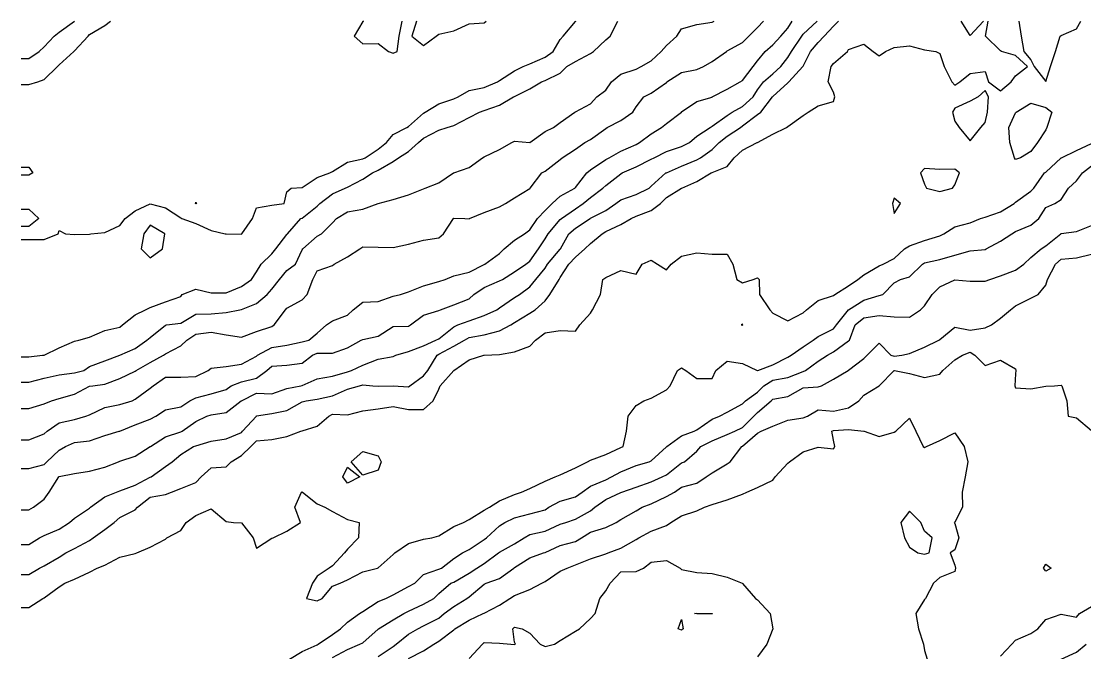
# Model space of a CAD drawing. Header units: metres. Extents: x 2681030 to 2681330, y 1246000 to 1246290.
# Drawn here: x 2681030 to 2681065.03, y 1246030.46 to 1246051.24 of the extents above; entities that cross this region are included whole.
import ezdxf

# ---------------------------------------------------------------- set-up
doc = ezdxf.new("R2010")
doc.units = ezdxf.units.M
doc.layers.add('BASIS_HOEHENLINIEN', color=8, linetype='Continuous')

msp = doc.modelspace()

# ---------------------------------------------------------------- linework, layer by layer
at = {"layer": 'BASIS_HOEHENLINIEN'}
for points in [[(2681030, 1246049.164, 439), (2681030.25, 1246049.164, 439), (2681030.542, 1246049.25, 439), (2681030.75, 1246049.329, 439), (2681031.193, 1246049.75, 439), (2681031.25, 1246049.805, 439), (2681031.729, 1246050.25, 439), (2681031.75, 1246050.268, 439), (2681032.2, 1246050.75, 439), (2681032.25, 1246050.804, 439), (2681032.75, 1246051.107, 439), (2681032.935, 1246051.25, 439)], [(2681030, 1246044.062, 439.5), (2681030.25, 1246044.062, 439.5), (2681030.75, 1246044.06, 439.5), (2681031.214, 1246044.25, 439.5), (2681031.25, 1246044.362, 439.5), (2681031.46, 1246044.25, 439.5), (2681031.75, 1246044.227, 439.5), (2681032.25, 1246044.242, 439.5), (2681032.295, 1246044.25, 439.5), (2681032.75, 1246044.293, 439.5), (2681033.25, 1246044.527, 439.5), (2681033.421, 1246044.75, 439.5), (2681033.75, 1246045.004, 439.5), (2681034.25, 1246045.235, 439.5), (2681034.75, 1246045.107, 439.5), (2681035.25, 1246044.779, 439.5), (2681035.288, 1246044.75, 439.5), (2681035.75, 1246044.584, 439.5), (2681036.25, 1246044.352, 439.5), (2681036.718, 1246044.25, 439.5), (2681036.75, 1246044.244, 439.5), (2681037.25, 1246044.237, 439.5), (2681037.265, 1246044.25, 439.5), (2681037.621, 1246044.75, 439.5), (2681037.75, 1246045.103, 439.5), (2681038.25, 1246045.186, 439.5), (2681038.662, 1246045.25, 439.5), (2681038.75, 1246045.629, 439.5), (2681038.892, 1246045.75, 439.5), (2681039.25, 1246045.768, 439.5), (2681039.75, 1246046.099, 439.5), (2681040.163, 1246046.25, 439.5), (2681040.25, 1246046.295, 439.5), (2681040.75, 1246046.605, 439.5), (2681041.25, 1246046.715, 439.5), (2681041.326, 1246046.75, 439.5), (2681041.75, 1246047.031, 439.5), (2681042.026, 1246047.25, 439.5), (2681042.25, 1246047.514, 439.5), (2681042.695, 1246047.75, 439.5), (2681042.75, 1246047.776, 439.5), (2681043.25, 1246048.219, 439.5), (2681043.301, 1246048.25, 439.5), (2681043.75, 1246048.52, 439.5), (2681044.25, 1246048.688, 439.5), (2681044.385, 1246048.75, 439.5), (2681044.75, 1246048.959, 439.5), (2681045.25, 1246049.067, 439.5), (2681045.689, 1246049.25, 439.5), (2681045.75, 1246049.289, 439.5), (2681046.25, 1246049.611, 439.5), (2681046.527, 1246049.75, 439.5), (2681046.75, 1246049.836, 439.5), (2681047.25, 1246050.057, 439.5), (2681047.514, 1246050.25, 439.5), (2681047.75, 1246050.644, 439.5), (2681047.851, 1246050.75, 439.5), (2681048.25, 1246051.23, 439.5), (2681048.275, 1246051.25, 439.5)], [(2681030, 1246040.201, 440), (2681030.25, 1246040.201, 440), (2681030.701, 1246040.25, 440), (2681030.75, 1246040.26, 440), (2681031.25, 1246040.496, 440), (2681031.75, 1246040.711, 440), (2681031.893, 1246040.75, 440), (2681032.25, 1246040.849, 440), (2681032.75, 1246041.066, 440), (2681033.25, 1246041.18, 440), (2681033.332, 1246041.25, 440), (2681033.75, 1246041.586, 440), (2681034.089, 1246041.75, 440), (2681034.25, 1246041.828, 440), (2681034.75, 1246042.011, 440), (2681035.25, 1246042.181, 440), (2681035.298, 1246042.25, 440), (2681035.75, 1246042.426, 440), (2681036.25, 1246042.303, 440), (2681036.75, 1246042.308, 440), (2681037.25, 1246042.513, 440), (2681037.583, 1246042.75, 440), (2681037.75, 1246043.001, 440), (2681037.897, 1246043.25, 440), (2681038.25, 1246043.586, 440), (2681038.381, 1246043.75, 440), (2681038.75, 1246044.223, 440), (2681038.771, 1246044.25, 440), (2681039.21, 1246044.75, 440), (2681039.25, 1246044.763, 440), (2681039.75, 1246045.162, 440), (2681039.837, 1246045.25, 440), (2681040.25, 1246045.568, 440), (2681040.664, 1246045.75, 440), (2681040.75, 1246045.788, 440), (2681041.25, 1246046.051, 440), (2681041.571, 1246046.25, 440), (2681041.75, 1246046.339, 440), (2681042.25, 1246046.629, 440), (2681042.423, 1246046.75, 440), (2681042.75, 1246046.957, 440), (2681043.085, 1246047.25, 440), (2681043.25, 1246047.391, 440), (2681043.75, 1246047.661, 440), (2681044.031, 1246047.75, 440), (2681044.25, 1246047.809, 440), (2681044.75, 1246048.07, 440), (2681045.096, 1246048.25, 440), (2681045.25, 1246048.304, 440), (2681045.75, 1246048.483, 440), (2681046.216, 1246048.75, 440), (2681046.25, 1246048.765, 440), (2681046.75, 1246049.017, 440), (2681047.131, 1246049.25, 440), (2681047.25, 1246049.298, 440), (2681047.75, 1246049.534, 440), (2681047.967, 1246049.75, 440), (2681048.25, 1246049.922, 440), (2681048.75, 1246050.179, 440), (2681048.848, 1246050.25, 440), (2681049.25, 1246050.634, 440), (2681049.391, 1246050.75, 440), (2681049.648, 1246051.25, 440)], [(2681030, 1246039.368, 440.5), (2681030.25, 1246039.368, 440.5), (2681030.75, 1246039.497, 440.5), (2681031.25, 1246039.612, 440.5), (2681031.75, 1246039.673, 440.5), (2681032.062, 1246039.75, 440.5), (2681032.25, 1246039.88, 440.5), (2681032.75, 1246040.074, 440.5), (2681033.242, 1246040.25, 440.5), (2681033.25, 1246040.253, 440.5), (2681033.75, 1246040.48, 440.5), (2681034.137, 1246040.75, 440.5), (2681034.25, 1246040.835, 440.5), (2681034.75, 1246041.243, 440.5), (2681034.783, 1246041.25, 440.5), (2681035.25, 1246041.307, 440.5), (2681035.75, 1246041.601, 440.5), (2681036.25, 1246041.61, 440.5), (2681036.75, 1246041.659, 440.5), (2681037.198, 1246041.75, 440.5), (2681037.25, 1246041.76, 440.5), (2681037.75, 1246041.959, 440.5), (2681038.096, 1246042.25, 440.5), (2681038.25, 1246042.43, 440.5), (2681038.504, 1246042.75, 440.5), (2681038.75, 1246043.036, 440.5), (2681039.034, 1246043.25, 440.5), (2681039.25, 1246043.717, 440.5), (2681039.268, 1246043.75, 440.5), (2681039.75, 1246044.167, 440.5), (2681039.884, 1246044.25, 440.5), (2681040.25, 1246044.605, 440.5), (2681040.385, 1246044.75, 440.5), (2681040.75, 1246044.971, 440.5), (2681041.25, 1246045.055, 440.5), (2681041.75, 1246045.249, 440.5), (2681041.753, 1246045.25, 440.5), (2681042.25, 1246045.376, 440.5), (2681042.75, 1246045.528, 440.5), (2681043.25, 1246045.728, 440.5), (2681043.299, 1246045.75, 440.5), (2681043.75, 1246045.931, 440.5), (2681044.24, 1246046.25, 440.5), (2681044.25, 1246046.257, 440.5), (2681044.75, 1246046.425, 440.5), (2681045.193, 1246046.75, 440.5), (2681045.25, 1246046.783, 440.5), (2681045.75, 1246047.017, 440.5), (2681046.158, 1246047.25, 440.5), (2681046.25, 1246047.302, 440.5), (2681046.75, 1246047.255, 440.5), (2681047.25, 1246047.614, 440.5), (2681047.533, 1246047.75, 440.5), (2681047.75, 1246047.914, 440.5), (2681048.229, 1246048.25, 440.5), (2681048.25, 1246048.264, 440.5), (2681048.75, 1246048.526, 440.5), (2681048.96, 1246048.75, 440.5), (2681049.25, 1246048.977, 440.5), (2681049.445, 1246049.25, 440.5), (2681049.75, 1246049.497, 440.5), (2681050.25, 1246049.668, 440.5), (2681050.416, 1246049.75, 440.5), (2681050.75, 1246049.938, 440.5), (2681051.08, 1246050.25, 440.5), (2681051.25, 1246050.445, 440.5), (2681051.591, 1246050.75, 440.5), (2681051.75, 1246050.992, 440.5), (2681052.25, 1246051.138, 440.5), (2681052.75, 1246051.215, 440.5), (2681052.82, 1246051.25, 440.5)], [(2681030, 1246038.498, 441), (2681030.25, 1246038.498, 441), (2681030.75, 1246038.65, 441), (2681031, 1246038.75, 441), (2681031.25, 1246038.833, 441), (2681031.75, 1246038.97, 441), (2681032.25, 1246039.233, 441), (2681032.353, 1246039.25, 441), (2681032.75, 1246039.304, 441), (2681033.25, 1246039.483, 441), (2681033.75, 1246039.731, 441), (2681033.787, 1246039.75, 441), (2681034.25, 1246040.01, 441), (2681034.683, 1246040.25, 441), (2681034.75, 1246040.298, 441), (2681035.25, 1246040.558, 441), (2681035.451, 1246040.75, 441), (2681035.75, 1246040.949, 441), (2681036.25, 1246041.008, 441), (2681036.75, 1246040.929, 441), (2681037.25, 1246040.846, 441), (2681037.75, 1246041.031, 441), (2681038.25, 1246041.203, 441), (2681038.326, 1246041.25, 441), (2681038.705, 1246041.75, 441), (2681038.75, 1246041.797, 441), (2681039.25, 1246042.08, 441), (2681039.412, 1246042.25, 441), (2681039.608, 1246042.75, 441), (2681039.75, 1246043.033, 441), (2681040.25, 1246043.21, 441), (2681040.302, 1246043.25, 441), (2681040.75, 1246043.489, 441), (2681041.148, 1246043.75, 441), (2681041.25, 1246043.815, 441), (2681041.75, 1246043.81, 441), (2681042.25, 1246043.798, 441), (2681042.75, 1246043.909, 441), (2681043.25, 1246044.043, 441), (2681043.75, 1246044.121, 441), (2681043.906, 1246044.25, 441), (2681044.236, 1246044.75, 441), (2681044.25, 1246044.761, 441), (2681044.611, 1246044.75, 441), (2681044.75, 1246044.744, 441), (2681044.767, 1246044.75, 441), (2681045.25, 1246044.95, 441), (2681045.75, 1246045.137, 441), (2681045.952, 1246045.25, 441), (2681046.25, 1246045.433, 441), (2681046.75, 1246045.741, 441), (2681046.757, 1246045.75, 441), (2681047.15, 1246046.25, 441), (2681047.25, 1246046.306, 441), (2681047.75, 1246046.694, 441), (2681047.814, 1246046.75, 441), (2681048.25, 1246047.03, 441), (2681048.566, 1246047.25, 441), (2681048.75, 1246047.353, 441), (2681049.25, 1246047.716, 441), (2681049.296, 1246047.75, 441), (2681049.75, 1246047.976, 441), (2681050.137, 1246048.25, 441), (2681050.25, 1246048.429, 441), (2681050.508, 1246048.75, 441), (2681050.75, 1246048.874, 441), (2681051.25, 1246049.228, 441), (2681051.267, 1246049.25, 441), (2681051.75, 1246049.552, 441), (2681052.25, 1246049.655, 441), (2681052.472, 1246049.75, 441), (2681052.75, 1246049.915, 441), (2681053.231, 1246050.25, 441), (2681053.25, 1246050.265, 441), (2681053.75, 1246050.547, 441), (2681053.965, 1246050.75, 441), (2681054.25, 1246051.04, 441), (2681054.449, 1246051.25, 441)], [(2681030, 1246037.474, 441.5), (2681030.25, 1246037.474, 441.5), (2681030.75, 1246037.672, 441.5), (2681030.849, 1246037.75, 441.5), (2681031.25, 1246038.029, 441.5), (2681031.75, 1246038.141, 441.5), (2681032.128, 1246038.25, 441.5), (2681032.25, 1246038.292, 441.5), (2681032.75, 1246038.532, 441.5), (2681033.25, 1246038.635, 441.5), (2681033.653, 1246038.75, 441.5), (2681033.75, 1246038.811, 441.5), (2681034.25, 1246039.166, 441.5), (2681034.346, 1246039.25, 441.5), (2681034.75, 1246039.531, 441.5), (2681035.25, 1246039.527, 441.5), (2681035.75, 1246039.552, 441.5), (2681036.156, 1246039.75, 441.5), (2681036.25, 1246039.827, 441.5), (2681036.75, 1246039.881, 441.5), (2681037.25, 1246039.961, 441.5), (2681037.75, 1246040.223, 441.5), (2681037.78, 1246040.25, 441.5), (2681038.25, 1246040.511, 441.5), (2681038.75, 1246040.588, 441.5), (2681039.25, 1246040.691, 441.5), (2681039.471, 1246040.75, 441.5), (2681039.75, 1246040.975, 441.5), (2681040.058, 1246041.25, 441.5), (2681040.25, 1246041.38, 441.5), (2681040.75, 1246041.574, 441.5), (2681040.934, 1246041.75, 441.5), (2681041.25, 1246042.004, 441.5), (2681041.75, 1246042.023, 441.5), (2681042.25, 1246042.201, 441.5), (2681042.485, 1246042.25, 441.5), (2681042.75, 1246042.341, 441.5), (2681043.25, 1246042.541, 441.5), (2681043.75, 1246042.677, 441.5), (2681043.963, 1246042.75, 441.5), (2681044.25, 1246042.868, 441.5), (2681044.75, 1246042.982, 441.5), (2681045.25, 1246043.244, 441.5), (2681045.263, 1246043.25, 441.5), (2681045.75, 1246043.601, 441.5), (2681045.908, 1246043.75, 441.5), (2681046.25, 1246044.041, 441.5), (2681046.574, 1246044.25, 441.5), (2681046.75, 1246044.383, 441.5), (2681047.004, 1246044.75, 441.5), (2681047.25, 1246045.012, 441.5), (2681047.483, 1246045.25, 441.5), (2681047.75, 1246045.484, 441.5), (2681048.228, 1246045.75, 441.5), (2681048.25, 1246045.775, 441.5), (2681048.623, 1246046.25, 441.5), (2681048.75, 1246046.351, 441.5), (2681049.25, 1246046.691, 441.5), (2681049.359, 1246046.75, 441.5), (2681049.75, 1246046.971, 441.5), (2681050.25, 1246047.19, 441.5), (2681050.361, 1246047.25, 441.5), (2681050.75, 1246047.536, 441.5), (2681051.083, 1246047.75, 441.5), (2681051.25, 1246047.873, 441.5), (2681051.74, 1246048.25, 441.5), (2681051.75, 1246048.258, 441.5), (2681052.25, 1246048.607, 441.5), (2681052.75, 1246048.747, 441.5), (2681052.757, 1246048.75, 441.5), (2681053.25, 1246049.011, 441.5), (2681053.682, 1246049.25, 441.5), (2681053.75, 1246049.298, 441.5), (2681054.109, 1246049.75, 441.5), (2681054.25, 1246049.942, 441.5), (2681054.497, 1246050.25, 441.5), (2681054.75, 1246050.469, 441.5), (2681055.02, 1246050.75, 441.5), (2681055.25, 1246051.018, 441.5), (2681055.385, 1246051.25, 441.5)], [(2681030, 1246036.524, 442), (2681030.25, 1246036.524, 442), (2681030.75, 1246036.659, 442), (2681030.837, 1246036.75, 442), (2681031.25, 1246037.125, 442), (2681031.462, 1246037.25, 442), (2681031.75, 1246037.378, 442), (2681032.25, 1246037.442, 442), (2681032.75, 1246037.615, 442), (2681033.229, 1246037.75, 442), (2681033.25, 1246037.755, 442), (2681033.75, 1246037.968, 442), (2681034.25, 1246038.147, 442), (2681034.435, 1246038.25, 442), (2681034.75, 1246038.457, 442), (2681035.25, 1246038.552, 442), (2681035.554, 1246038.75, 442), (2681035.75, 1246038.854, 442), (2681036.25, 1246038.988, 442), (2681036.75, 1246039.125, 442), (2681036.917, 1246039.25, 442), (2681037.25, 1246039.382, 442), (2681037.75, 1246039.497, 442), (2681038.083, 1246039.75, 442), (2681038.25, 1246039.898, 442), (2681038.75, 1246039.923, 442), (2681039.25, 1246039.996, 442), (2681039.594, 1246040.25, 442), (2681039.75, 1246040.322, 442), (2681040.25, 1246040.316, 442), (2681040.75, 1246040.496, 442), (2681041.197, 1246040.75, 442), (2681041.25, 1246040.768, 442), (2681041.75, 1246040.883, 442), (2681042.25, 1246041.196, 442), (2681042.75, 1246041.206, 442), (2681042.818, 1246041.25, 442), (2681043.25, 1246041.572, 442), (2681043.75, 1246041.726, 442), (2681043.808, 1246041.75, 442), (2681044.25, 1246041.916, 442), (2681044.75, 1246042.11, 442), (2681044.909, 1246042.25, 442), (2681045.25, 1246042.485, 442), (2681045.75, 1246042.696, 442), (2681045.849, 1246042.75, 442), (2681046.25, 1246043.002, 442), (2681046.616, 1246043.25, 442), (2681046.75, 1246043.349, 442), (2681047.039, 1246043.75, 442), (2681047.25, 1246044.086, 442), (2681047.354, 1246044.25, 442), (2681047.75, 1246044.716, 442), (2681047.79, 1246044.75, 442), (2681048.25, 1246045.075, 442), (2681048.504, 1246045.25, 442), (2681048.75, 1246045.445, 442), (2681049.149, 1246045.75, 442), (2681049.25, 1246045.838, 442), (2681049.75, 1246046.221, 442), (2681049.787, 1246046.25, 442), (2681050.25, 1246046.451, 442), (2681050.75, 1246046.702, 442), (2681050.845, 1246046.75, 442), (2681051.25, 1246046.96, 442), (2681051.75, 1246047.117, 442), (2681052.008, 1246047.25, 442), (2681052.25, 1246047.463, 442), (2681052.688, 1246047.75, 442), (2681052.75, 1246047.787, 442), (2681053.25, 1246048.14, 442), (2681053.412, 1246048.25, 442), (2681053.75, 1246048.441, 442), (2681054.11, 1246048.75, 442), (2681054.25, 1246048.982, 442), (2681054.442, 1246049.25, 442), (2681054.75, 1246049.509, 442), (2681055.016, 1246049.75, 442), (2681055.25, 1246050.045, 442), (2681055.363, 1246050.25, 442), (2681055.708, 1246050.75, 442), (2681055.75, 1246050.817, 442), (2681056.208, 1246051.25, 442)], [(2681030, 1246035.167, 442.5), (2681030.25, 1246035.167, 442.5), (2681030.401, 1246035.25, 442.5), (2681030.75, 1246035.52, 442.5), (2681030.922, 1246035.75, 442.5), (2681031.234, 1246036.25, 442.5), (2681031.25, 1246036.267, 442.5), (2681031.75, 1246036.361, 442.5), (2681032.25, 1246036.439, 442.5), (2681032.75, 1246036.575, 442.5), (2681033.197, 1246036.75, 442.5), (2681033.25, 1246036.771, 442.5), (2681033.75, 1246036.934, 442.5), (2681034.25, 1246037.246, 442.5), (2681034.257, 1246037.25, 442.5), (2681034.75, 1246037.564, 442.5), (2681035.25, 1246037.728, 442.5), (2681035.302, 1246037.75, 442.5), (2681035.75, 1246038.073, 442.5), (2681036.117, 1246038.25, 442.5), (2681036.25, 1246038.294, 442.5), (2681036.75, 1246038.367, 442.5), (2681037.245, 1246038.75, 442.5), (2681037.25, 1246038.754, 442.5), (2681037.75, 1246039, 442.5), (2681038.25, 1246038.981, 442.5), (2681038.75, 1246039.163, 442.5), (2681039.211, 1246039.25, 442.5), (2681039.25, 1246039.256, 442.5), (2681039.75, 1246039.481, 442.5), (2681040.25, 1246039.567, 442.5), (2681040.75, 1246039.712, 442.5), (2681040.875, 1246039.75, 442.5), (2681041.25, 1246039.925, 442.5), (2681041.75, 1246040.123, 442.5), (2681042.25, 1246040.215, 442.5), (2681042.338, 1246040.25, 442.5), (2681042.75, 1246040.373, 442.5), (2681043.25, 1246040.565, 442.5), (2681043.657, 1246040.75, 442.5), (2681043.75, 1246040.79, 442.5), (2681044.25, 1246041.189, 442.5), (2681044.376, 1246041.25, 442.5), (2681044.75, 1246041.39, 442.5), (2681045.25, 1246041.565, 442.5), (2681045.667, 1246041.75, 442.5), (2681045.75, 1246041.809, 442.5), (2681046.25, 1246042.154, 442.5), (2681046.408, 1246042.25, 442.5), (2681046.75, 1246042.499, 442.5), (2681046.952, 1246042.75, 442.5), (2681047.25, 1246043.115, 442.5), (2681047.331, 1246043.25, 442.5), (2681047.75, 1246043.742, 442.5), (2681047.757, 1246043.75, 442.5), (2681048.038, 1246044.25, 442.5), (2681048.25, 1246044.438, 442.5), (2681048.733, 1246044.75, 442.5), (2681048.75, 1246044.761, 442.5), (2681049.25, 1246045.02, 442.5), (2681049.58, 1246045.25, 442.5), (2681049.75, 1246045.361, 442.5), (2681050.25, 1246045.545, 442.5), (2681050.675, 1246045.75, 442.5), (2681050.75, 1246045.818, 442.5), (2681051.229, 1246046.25, 442.5), (2681051.25, 1246046.26, 442.5), (2681051.75, 1246046.479, 442.5), (2681052.25, 1246046.678, 442.5), (2681052.371, 1246046.75, 442.5), (2681052.75, 1246047.026, 442.5), (2681052.986, 1246047.25, 442.5), (2681053.25, 1246047.464, 442.5), (2681053.686, 1246047.75, 442.5), (2681053.75, 1246047.797, 442.5), (2681054.25, 1246048.17, 442.5), (2681054.358, 1246048.25, 442.5), (2681054.741, 1246048.75, 442.5), (2681054.75, 1246048.761, 442.5), (2681055.25, 1246049.216, 442.5), (2681055.279, 1246049.25, 442.5), (2681055.746, 1246049.75, 442.5), (2681055.75, 1246049.759, 442.5), (2681055.994, 1246050.25, 442.5), (2681056.25, 1246050.541, 442.5), (2681056.443, 1246050.75, 442.5), (2681056.75, 1246051.085, 442.5), (2681056.918, 1246051.25, 442.5)], [(2681030, 1246034.021, 443), (2681030.25, 1246034.021, 443), (2681030.605, 1246034.25, 443), (2681030.75, 1246034.326, 443), (2681031.25, 1246034.53, 443), (2681031.588, 1246034.75, 443), (2681031.75, 1246034.89, 443), (2681032.25, 1246035.221, 443), (2681032.283, 1246035.25, 443), (2681032.75, 1246035.595, 443), (2681033.137, 1246035.75, 443), (2681033.25, 1246035.787, 443), (2681033.75, 1246035.973, 443), (2681034.25, 1246036.239, 443), (2681034.279, 1246036.25, 443), (2681034.75, 1246036.591, 443), (2681034.97, 1246036.75, 443), (2681035.25, 1246036.991, 443), (2681035.673, 1246037.25, 443), (2681035.75, 1246037.275, 443), (2681036.25, 1246037.427, 443), (2681036.75, 1246037.504, 443), (2681037.25, 1246037.712, 443), (2681037.29, 1246037.75, 443), (2681037.745, 1246038.25, 443), (2681037.75, 1246038.256, 443), (2681038.25, 1246038.335, 443), (2681038.75, 1246038.432, 443), (2681039.25, 1246038.724, 443), (2681039.381, 1246038.75, 443), (2681039.75, 1246038.809, 443), (2681040.25, 1246038.914, 443), (2681040.75, 1246039.14, 443), (2681041.136, 1246039.25, 443), (2681041.25, 1246039.279, 443), (2681041.574, 1246039.25, 443), (2681041.75, 1246039.234, 443), (2681042.25, 1246039.244, 443), (2681042.75, 1246039.215, 443), (2681042.8, 1246039.25, 443), (2681043.25, 1246039.577, 443), (2681043.395, 1246039.75, 443), (2681043.695, 1246040.25, 443), (2681043.75, 1246040.289, 443), (2681044.25, 1246040.546, 443), (2681044.601, 1246040.75, 443), (2681044.75, 1246040.84, 443), (2681045.25, 1246040.919, 443), (2681045.75, 1246041.06, 443), (2681046.119, 1246041.25, 443), (2681046.25, 1246041.328, 443), (2681046.75, 1246041.633, 443), (2681046.925, 1246041.75, 443), (2681047.25, 1246042.044, 443), (2681047.406, 1246042.25, 443), (2681047.719, 1246042.75, 443), (2681047.75, 1246042.806, 443), (2681048.037, 1246043.25, 443), (2681048.25, 1246043.481, 443), (2681048.559, 1246043.75, 443), (2681048.75, 1246043.926, 443), (2681049.137, 1246044.25, 443), (2681049.25, 1246044.319, 443), (2681049.75, 1246044.55, 443), (2681050.091, 1246044.75, 443), (2681050.25, 1246044.826, 443), (2681050.75, 1246045.017, 443), (2681051.056, 1246045.25, 443), (2681051.25, 1246045.444, 443), (2681051.75, 1246045.747, 443), (2681051.758, 1246045.75, 443), (2681052.25, 1246045.975, 443), (2681052.72, 1246046.25, 443), (2681052.75, 1246046.263, 443), (2681053.25, 1246046.461, 443), (2681053.475, 1246046.75, 443), (2681053.75, 1246046.998, 443), (2681054.241, 1246047.25, 443), (2681054.25, 1246047.255, 443), (2681054.75, 1246047.522, 443), (2681055.205, 1246047.75, 443), (2681055.25, 1246047.779, 443), (2681055.75, 1246048.136, 443), (2681055.915, 1246048.25, 443), (2681056.25, 1246048.459, 443), (2681056.75, 1246048.606, 443), (2681056.794, 1246048.75, 443), (2681056.75, 1246048.908, 443), (2681056.579, 1246049.25, 443), (2681056.678, 1246049.75, 443), (2681056.75, 1246049.851, 443), (2681057.212, 1246050.25, 443), (2681057.25, 1246050.311, 443), (2681057.75, 1246050.484, 443), (2681058.058, 1246050.25, 443), (2681058.25, 1246050.105, 443), (2681058.46, 1246050.25, 443), (2681058.75, 1246050.377, 443), (2681059.25, 1246050.437, 443), (2681059.75, 1246050.303, 443), (2681060.122, 1246050.25, 443), (2681060.25, 1246050.176, 443), (2681060.391, 1246049.75, 443), (2681060.649, 1246049.25, 443), (2681060.75, 1246049.144, 443), (2681060.91, 1246049.25, 443), (2681061.25, 1246049.518, 443), (2681061.75, 1246049.593, 443), (2681061.854, 1246049.25, 443), (2681062.25, 1246048.955, 443), (2681062.599, 1246049.25, 443), (2681062.75, 1246049.443, 443), (2681063.146, 1246049.75, 443), (2681062.75, 1246050.115, 443), (2681062.283, 1246050.25, 443), (2681062.25, 1246050.268, 443), (2681061.759, 1246050.75, 443), (2681061.843, 1246051.25, 443)], [(2681030, 1246050.015, 438.5), (2681030.25, 1246050.015, 438.5), (2681030.585, 1246050.25, 438.5), (2681030.75, 1246050.402, 438.5), (2681031.084, 1246050.75, 438.5), (2681031.25, 1246050.883, 438.5), (2681031.75, 1246051.249, 438.5)], [(2681041.272, 1246051.25, 439), (2681041.25, 1246051.231, 439), (2681040.965, 1246050.75, 439), (2681041.25, 1246050.497, 439), (2681041.75, 1246050.515, 439), (2681042.096, 1246050.25, 439), (2681042.25, 1246050.189, 439), (2681042.378, 1246050.25, 439), (2681042.451, 1246050.75, 439), (2681042.549, 1246051.25, 439)], [(2681043.02, 1246051.25, 439), (2681042.868, 1246050.75, 439), (2681043.25, 1246050.444, 439), (2681043.662, 1246050.75, 439), (2681043.75, 1246050.815, 439), (2681044.25, 1246050.928, 439), (2681044.75, 1246051.156, 439), (2681045.25, 1246051.19, 439), (2681045.308, 1246051.25, 439)], [(2681061.69, 1246051.25, 443), (2681061.25, 1246050.769, 443), (2681060.952, 1246051.25, 443)], [(2681062.859, 1246051.25, 443), (2681062.933, 1246050.75, 443), (2681063.019, 1246050.25, 443), (2681063.25, 1246049.977, 443), (2681063.355, 1246049.75, 443), (2681063.75, 1246049.256, 443), (2681063.901, 1246049.75, 443), (2681064.063, 1246050.25, 443), (2681064.221, 1246050.75, 443), (2681064.25, 1246050.768, 443), (2681064.75, 1246050.995, 443), (2681064.902, 1246051.25, 443)], [(2681061.25, 1246047.305, 443), (2681061.609, 1246047.75, 443), (2681061.75, 1246047.91, 443), (2681061.827, 1246048.25, 443), (2681061.861, 1246048.75, 443), (2681061.75, 1246048.965, 443), (2681061.518, 1246048.75, 443), (2681061.25, 1246048.608, 443), (2681060.75, 1246048.38, 443), (2681060.67, 1246048.25, 443), (2681060.75, 1246047.959, 443), (2681060.887, 1246047.75, 443), (2681061.25, 1246047.305, 443)], [(2681062.909, 1246046.75, 443.5), (2681062.75, 1246046.689, 443.5), (2681062.709, 1246046.75, 443.5), (2681062.563, 1246047.25, 443.5), (2681062.529, 1246047.75, 443.5), (2681062.75, 1246048.232, 443.5), (2681062.766, 1246048.25, 443.5), (2681063.25, 1246048.552, 443.5), (2681063.75, 1246048.406, 443.5), (2681063.938, 1246048.25, 443.5), (2681063.776, 1246047.75, 443.5), (2681063.75, 1246047.671, 443.5), (2681063.471, 1246047.25, 443.5), (2681063.25, 1246046.959, 443.5), (2681062.909, 1246046.75, 443.5)], [(2681030, 1246033.039, 443.5), (2681030.25, 1246033.039, 443.5), (2681030.605, 1246033.25, 443.5), (2681030.75, 1246033.328, 443.5), (2681031.25, 1246033.614, 443.5), (2681031.471, 1246033.75, 443.5), (2681031.75, 1246033.896, 443.5), (2681032.25, 1246034.154, 443.5), (2681032.369, 1246034.25, 443.5), (2681032.75, 1246034.514, 443.5), (2681033.063, 1246034.75, 443.5), (2681033.25, 1246034.912, 443.5), (2681033.75, 1246035.161, 443.5), (2681033.825, 1246035.25, 443.5), (2681034.25, 1246035.579, 443.5), (2681034.75, 1246035.67, 443.5), (2681034.952, 1246035.75, 443.5), (2681035.25, 1246035.867, 443.5), (2681035.75, 1246036.068, 443.5), (2681035.929, 1246036.25, 443.5), (2681036.25, 1246036.55, 443.5), (2681036.75, 1246036.586, 443.5), (2681036.914, 1246036.75, 443.5), (2681037.25, 1246036.951, 443.5), (2681037.557, 1246037.25, 443.5), (2681037.75, 1246037.432, 443.5), (2681038.25, 1246037.481, 443.5), (2681038.75, 1246037.576, 443.5), (2681039.209, 1246037.75, 443.5), (2681039.25, 1246037.769, 443.5), (2681039.75, 1246037.914, 443.5), (2681040.132, 1246038.25, 443.5), (2681040.25, 1246038.313, 443.5), (2681040.75, 1246038.293, 443.5), (2681041.25, 1246038.423, 443.5), (2681041.75, 1246038.49, 443.5), (2681042.25, 1246038.562, 443.5), (2681042.75, 1246038.463, 443.5), (2681043.25, 1246038.471, 443.5), (2681043.563, 1246038.75, 443.5), (2681043.75, 1246039.14, 443.5), (2681043.8, 1246039.25, 443.5), (2681044.25, 1246039.748, 443.5), (2681044.252, 1246039.75, 443.5), (2681044.75, 1246040.106, 443.5), (2681045.236, 1246040.25, 443.5), (2681045.25, 1246040.253, 443.5), (2681045.75, 1246040.282, 443.5), (2681046.25, 1246040.36, 443.5), (2681046.75, 1246040.555, 443.5), (2681046.937, 1246040.75, 443.5), (2681047.25, 1246040.986, 443.5), (2681047.75, 1246041.062, 443.5), (2681048.25, 1246041.05, 443.5), (2681048.392, 1246041.25, 443.5), (2681048.75, 1246041.639, 443.5), (2681048.813, 1246041.75, 443.5), (2681049.08, 1246042.25, 443.5), (2681049.158, 1246042.75, 443.5), (2681049.25, 1246042.815, 443.5), (2681049.75, 1246043.04, 443.5), (2681050.25, 1246042.921, 443.5), (2681050.45, 1246043.25, 443.5), (2681050.75, 1246043.382, 443.5), (2681050.96, 1246043.25, 443.5), (2681051.25, 1246043.061, 443.5), (2681051.4, 1246043.25, 443.5), (2681051.75, 1246043.515, 443.5), (2681052.25, 1246043.617, 443.5), (2681052.75, 1246043.575, 443.5), (2681053.25, 1246043.575, 443.5), (2681053.432, 1246043.25, 443.5), (2681053.565, 1246042.75, 443.5), (2681053.75, 1246042.639, 443.5), (2681054.105, 1246042.75, 443.5), (2681054.25, 1246042.796, 443.5), (2681054.301, 1246042.75, 443.5), (2681054.318, 1246042.25, 443.5), (2681054.652, 1246041.75, 443.5), (2681054.75, 1246041.634, 443.5), (2681055.25, 1246041.389, 443.5), (2681055.75, 1246041.645, 443.5), (2681055.863, 1246041.75, 443.5), (2681056.25, 1246042.059, 443.5), (2681056.75, 1246042.224, 443.5), (2681056.797, 1246042.25, 443.5), (2681057.25, 1246042.534, 443.5), (2681057.55, 1246042.75, 443.5), (2681057.75, 1246042.902, 443.5), (2681058.25, 1246043.193, 443.5), (2681058.392, 1246043.25, 443.5), (2681058.75, 1246043.44, 443.5), (2681059.089, 1246043.75, 443.5), (2681059.25, 1246043.849, 443.5), (2681059.75, 1246044.033, 443.5), (2681060.25, 1246044.181, 443.5), (2681060.381, 1246044.25, 443.5), (2681060.75, 1246044.482, 443.5), (2681061.25, 1246044.612, 443.5), (2681061.595, 1246044.75, 443.5), (2681061.75, 1246044.794, 443.5), (2681062.25, 1246044.968, 443.5), (2681062.705, 1246045.25, 443.5), (2681062.75, 1246045.294, 443.5), (2681063.25, 1246045.654, 443.5), (2681063.346, 1246045.75, 443.5), (2681063.702, 1246046.25, 443.5), (2681063.75, 1246046.276, 443.5), (2681064.25, 1246046.746, 443.5), (2681064.256, 1246046.75, 443.5), (2681064.75, 1246046.991, 443.5), (2681065.25, 1246047.219, 443.5)], [(2681030, 1246031.953, 444), (2681030.25, 1246031.953, 444), (2681030.713, 1246032.25, 444), (2681030.75, 1246032.276, 444), (2681031.25, 1246032.637, 444), (2681031.438, 1246032.75, 444), (2681031.75, 1246032.889, 444), (2681032.25, 1246033.119, 444), (2681032.503, 1246033.25, 444), (2681032.75, 1246033.342, 444), (2681033.25, 1246033.606, 444), (2681033.75, 1246033.725, 444), (2681033.807, 1246033.75, 444), (2681034.25, 1246033.936, 444), (2681034.75, 1246034.201, 444), (2681034.798, 1246034.25, 444), (2681035.25, 1246034.482, 444), (2681035.434, 1246034.75, 444), (2681035.75, 1246034.977, 444), (2681036.25, 1246035.202, 444), (2681036.75, 1246034.777, 444), (2681036.995, 1246034.75, 444), (2681037.25, 1246034.741, 444), (2681037.639, 1246034.25, 444), (2681037.75, 1246033.909, 444), (2681038.25, 1246034.234, 444), (2681038.296, 1246034.25, 444), (2681038.75, 1246034.466, 444), (2681039.2, 1246034.75, 444), (2681039.01, 1246035.25, 444), (2681039.234, 1246035.75, 444), (2681039.25, 1246035.76, 444), (2681039.262, 1246035.75, 444), (2681039.75, 1246035.365, 444), (2681040.002, 1246035.25, 444), (2681040.25, 1246035.113, 444), (2681040.75, 1246034.844, 444), (2681041.126, 1246034.75, 444), (2681041.109, 1246034.25, 444), (2681040.75, 1246033.875, 444), (2681040.643, 1246033.75, 444), (2681040.25, 1246033.32, 444), (2681040.142, 1246033.25, 444), (2681039.75, 1246032.979, 444), (2681039.587, 1246032.75, 444), (2681039.39, 1246032.25, 444), (2681039.75, 1246032.168, 444), (2681039.908, 1246032.25, 444), (2681040.25, 1246032.657, 444), (2681040.499, 1246032.75, 444), (2681040.75, 1246032.863, 444), (2681041.25, 1246033.124, 444), (2681041.737, 1246033.25, 444), (2681041.75, 1246033.256, 444), (2681042.25, 1246033.696, 444), (2681042.303, 1246033.75, 444), (2681042.75, 1246034.056, 444), (2681043.25, 1246034.197, 444), (2681043.526, 1246034.25, 444), (2681043.75, 1246034.309, 444), (2681044.25, 1246034.613, 444), (2681044.562, 1246034.75, 444), (2681044.75, 1246034.845, 444), (2681045.25, 1246035.15, 444), (2681045.418, 1246035.25, 444), (2681045.75, 1246035.458, 444), (2681046.25, 1246035.672, 444), (2681046.473, 1246035.75, 444), (2681046.75, 1246035.873, 444), (2681047.25, 1246036.106, 444), (2681047.588, 1246036.25, 444), (2681047.75, 1246036.323, 444), (2681048.25, 1246036.545, 444), (2681048.645, 1246036.75, 444), (2681048.75, 1246036.801, 444), (2681049.25, 1246036.987, 444), (2681049.75, 1246037.222, 444), (2681049.819, 1246037.25, 444), (2681049.937, 1246037.75, 444), (2681049.989, 1246038.25, 444), (2681050.25, 1246038.598, 444), (2681050.509, 1246038.75, 444), (2681050.75, 1246038.838, 444), (2681051.25, 1246039.114, 444), (2681051.376, 1246039.25, 444), (2681051.613, 1246039.75, 444), (2681051.75, 1246039.843, 444), (2681051.891, 1246039.75, 444), (2681052.25, 1246039.49, 444), (2681052.75, 1246039.493, 444), (2681052.875, 1246039.75, 444), (2681053.25, 1246040.059, 444), (2681053.75, 1246039.977, 444), (2681054.233, 1246039.75, 444), (2681054.25, 1246039.744, 444), (2681054.264, 1246039.75, 444), (2681054.75, 1246039.938, 444), (2681055.25, 1246040.188, 444), (2681055.361, 1246040.25, 444), (2681055.75, 1246040.528, 444), (2681056.08, 1246040.75, 444), (2681056.25, 1246040.872, 444), (2681056.75, 1246041.121, 444), (2681056.85, 1246041.25, 444), (2681057.25, 1246041.749, 444), (2681057.251, 1246041.75, 444), (2681057.75, 1246042.069, 444), (2681058.25, 1246042.215, 444), (2681058.374, 1246042.25, 444), (2681058.75, 1246042.636, 444), (2681058.955, 1246042.75, 444), (2681059.25, 1246042.836, 444), (2681059.678, 1246043.25, 444), (2681059.75, 1246043.295, 444), (2681060.25, 1246043.398, 444), (2681060.75, 1246043.546, 444), (2681061.25, 1246043.691, 444), (2681061.75, 1246043.736, 444), (2681061.779, 1246043.75, 444), (2681062.25, 1246044.005, 444), (2681062.62, 1246044.25, 444), (2681062.75, 1246044.328, 444), (2681063.25, 1246044.537, 444), (2681063.511, 1246044.75, 444), (2681063.75, 1246045.111, 444), (2681064.039, 1246045.25, 444), (2681064.25, 1246045.372, 444), (2681064.495, 1246045.75, 444), (2681064.75, 1246045.996, 444), (2681064.955, 1246046.25, 444), (2681065.25, 1246046.485, 444)], [(2681030, 1246046.441, 439.5), (2681030.25, 1246046.441, 439.5), (2681030.385, 1246046.25, 439.5), (2681030.25, 1246046.18, 439.5), (2681030, 1246046.18, 439.5)], [(2681060.25, 1246045.64, 443), (2681060.668, 1246045.75, 443), (2681060.75, 1246045.856, 443), (2681060.901, 1246046.25, 443), (2681060.75, 1246046.372, 443), (2681060.25, 1246046.365, 443), (2681059.75, 1246046.401, 443), (2681059.619, 1246046.25, 443), (2681059.75, 1246045.877, 443), (2681059.816, 1246045.75, 443), (2681060.25, 1246045.64, 443)], [(2681058.75, 1246044.921, 443), (2681058.957, 1246045.25, 443), (2681058.75, 1246045.416, 443), (2681058.694, 1246045.25, 443), (2681058.75, 1246044.921, 443)], [(2681030, 1246045.055, 439.5), (2681030.25, 1246045.055, 439.5), (2681030.573, 1246044.75, 439.5), (2681030.25, 1246044.484, 439.5), (2681030, 1246044.484, 439.5)], [(2681035.773, 1246045.25, 439.5), (2681035.75, 1246045.235, 439.5), (2681035.739, 1246045.25, 439.5), (2681035.75, 1246045.291, 439.5), (2681035.773, 1246045.25, 439.5)], [(2681034.25, 1246043.459, 439.5), (2681034.649, 1246043.75, 439.5), (2681034.727, 1246044.25, 439.5), (2681034.25, 1246044.538, 439.5), (2681034.04, 1246044.25, 439.5), (2681033.946, 1246043.75, 439.5), (2681034.25, 1246043.459, 439.5)], [(2681038.836, 1246030.25, 444.5), (2681039.25, 1246030.506, 444.5), (2681039.75, 1246030.725, 444.5), (2681039.783, 1246030.75, 444.5), (2681040.25, 1246031.067, 444.5), (2681040.513, 1246031.25, 444.5), (2681040.75, 1246031.475, 444.5), (2681041.143, 1246031.75, 444.5), (2681041.25, 1246031.82, 444.5), (2681041.75, 1246032.155, 444.5), (2681042.01, 1246032.25, 444.5), (2681042.25, 1246032.37, 444.5), (2681042.75, 1246032.647, 444.5), (2681042.961, 1246032.75, 444.5), (2681043.25, 1246033.041, 444.5), (2681043.75, 1246033.213, 444.5), (2681043.838, 1246033.25, 444.5), (2681044.25, 1246033.569, 444.5), (2681044.529, 1246033.75, 444.5), (2681044.75, 1246033.86, 444.5), (2681045.25, 1246034.192, 444.5), (2681045.323, 1246034.25, 444.5), (2681045.75, 1246034.645, 444.5), (2681045.925, 1246034.75, 444.5), (2681046.25, 1246034.901, 444.5), (2681046.75, 1246035.032, 444.5), (2681047.25, 1246035.167, 444.5), (2681047.38, 1246035.25, 444.5), (2681047.75, 1246035.452, 444.5), (2681048.25, 1246035.591, 444.5), (2681048.474, 1246035.75, 444.5), (2681048.75, 1246035.948, 444.5), (2681049.25, 1246036.155, 444.5), (2681049.44, 1246036.25, 444.5), (2681049.75, 1246036.42, 444.5), (2681050.25, 1246036.63, 444.5), (2681050.675, 1246036.75, 444.5), (2681050.75, 1246036.775, 444.5), (2681051.25, 1246037.239, 444.5), (2681051.263, 1246037.25, 444.5), (2681051.75, 1246037.605, 444.5), (2681052.159, 1246037.75, 444.5), (2681052.25, 1246037.801, 444.5), (2681052.75, 1246038.145, 444.5), (2681052.997, 1246038.25, 444.5), (2681053.25, 1246038.385, 444.5), (2681053.75, 1246038.65, 444.5), (2681053.857, 1246038.75, 444.5), (2681054.25, 1246039.038, 444.5), (2681054.455, 1246039.25, 444.5), (2681054.75, 1246039.437, 444.5), (2681055.25, 1246039.517, 444.5), (2681055.75, 1246039.716, 444.5), (2681055.829, 1246039.75, 444.5), (2681056.25, 1246040.055, 444.5), (2681056.549, 1246040.25, 444.5), (2681056.75, 1246040.36, 444.5), (2681057.25, 1246040.722, 444.5), (2681057.273, 1246040.75, 444.5), (2681057.468, 1246041.25, 444.5), (2681057.75, 1246041.482, 444.5), (2681058.25, 1246041.557, 444.5), (2681058.75, 1246041.512, 444.5), (2681059.25, 1246041.505, 444.5), (2681059.612, 1246041.75, 444.5), (2681059.75, 1246041.875, 444.5), (2681060.005, 1246042.25, 444.5), (2681060.25, 1246042.5, 444.5), (2681060.75, 1246042.738, 444.5), (2681061.25, 1246042.693, 444.5), (2681061.75, 1246042.685, 444.5), (2681061.905, 1246042.75, 444.5), (2681062.25, 1246042.87, 444.5), (2681062.75, 1246043.052, 444.5), (2681063.022, 1246043.25, 444.5), (2681063.25, 1246043.47, 444.5), (2681063.586, 1246043.75, 444.5), (2681063.75, 1246043.858, 444.5), (2681064.241, 1246044.25, 444.5), (2681064.25, 1246044.256, 444.5), (2681064.75, 1246044.319, 444.5), (2681065.25, 1246044.522, 444.5)], [(2681040.25, 1246030.303, 445), (2681040.75, 1246030.568, 445), (2681041.147, 1246030.75, 445), (2681041.25, 1246030.792, 445), (2681041.75, 1246031.242, 445), (2681041.766, 1246031.25, 445), (2681042.25, 1246031.548, 445), (2681042.6, 1246031.75, 445), (2681042.75, 1246031.831, 445), (2681043.25, 1246032.062, 445), (2681043.587, 1246032.25, 445), (2681043.75, 1246032.414, 445), (2681044.145, 1246032.75, 445), (2681044.25, 1246032.791, 445), (2681044.75, 1246033.08, 445), (2681045.001, 1246033.25, 445), (2681045.25, 1246033.403, 445), (2681045.721, 1246033.75, 445), (2681045.75, 1246033.775, 445), (2681046.25, 1246034.051, 445), (2681046.567, 1246034.25, 445), (2681046.75, 1246034.356, 445), (2681047.25, 1246034.464, 445), (2681047.75, 1246034.691, 445), (2681047.932, 1246034.75, 445), (2681048.25, 1246034.86, 445), (2681048.75, 1246035.133, 445), (2681048.891, 1246035.25, 445), (2681049.25, 1246035.505, 445), (2681049.75, 1246035.739, 445), (2681049.777, 1246035.75, 445), (2681050.25, 1246035.91, 445), (2681050.75, 1246036.088, 445), (2681051.111, 1246036.25, 445), (2681051.25, 1246036.32, 445), (2681051.75, 1246036.708, 445), (2681051.846, 1246036.75, 445), (2681052.25, 1246037.097, 445), (2681052.384, 1246037.25, 445), (2681052.75, 1246037.434, 445), (2681053.25, 1246037.648, 445), (2681053.497, 1246037.75, 445), (2681053.75, 1246037.878, 445), (2681054.129, 1246038.25, 445), (2681054.25, 1246038.366, 445), (2681054.695, 1246038.75, 445), (2681054.75, 1246038.807, 445), (2681055.25, 1246038.894, 445), (2681055.75, 1246039.176, 445), (2681056.25, 1246039.213, 445), (2681056.356, 1246039.25, 445), (2681056.75, 1246039.465, 445), (2681057.232, 1246039.75, 445), (2681057.25, 1246039.761, 445), (2681057.75, 1246040.145, 445), (2681057.863, 1246040.25, 445), (2681058.25, 1246040.651, 445), (2681058.644, 1246040.25, 445), (2681058.75, 1246040.217, 445), (2681059.003, 1246040.25, 445), (2681059.25, 1246040.315, 445), (2681059.75, 1246040.514, 445), (2681060.215, 1246040.75, 445), (2681060.25, 1246040.775, 445), (2681060.75, 1246041.173, 445), (2681061.25, 1246041.079, 445), (2681061.75, 1246041.155, 445), (2681061.951, 1246041.25, 445), (2681062.25, 1246041.477, 445), (2681062.581, 1246041.75, 445), (2681062.75, 1246041.882, 445), (2681063.25, 1246042.135, 445), (2681063.494, 1246042.25, 445), (2681063.75, 1246042.557, 445), (2681063.803, 1246042.75, 445), (2681064.062, 1246043.25, 445), (2681064.25, 1246043.412, 445), (2681064.75, 1246043.458, 445), (2681065.25, 1246043.583, 445)], [(2681053.75, 1246041.239, 443.5), (2681053.769, 1246041.25, 443.5), (2681053.75, 1246041.274, 443.5), (2681053.709, 1246041.25, 443.5), (2681053.75, 1246041.239, 443.5)], [(2681041.75, 1246030.344, 445.5), (2681042.25, 1246030.669, 445.5), (2681042.345, 1246030.75, 445.5), (2681042.75, 1246031.08, 445.5), (2681043.057, 1246031.25, 445.5), (2681043.25, 1246031.352, 445.5), (2681043.75, 1246031.604, 445.5), (2681043.933, 1246031.75, 445.5), (2681044.25, 1246031.981, 445.5), (2681044.677, 1246032.25, 445.5), (2681044.75, 1246032.309, 445.5), (2681045.25, 1246032.719, 445.5), (2681045.314, 1246032.75, 445.5), (2681045.75, 1246032.912, 445.5), (2681046.228, 1246033.25, 445.5), (2681046.25, 1246033.268, 445.5), (2681046.75, 1246033.586, 445.5), (2681047.205, 1246033.75, 445.5), (2681047.25, 1246033.761, 445.5), (2681047.75, 1246033.995, 445.5), (2681048.25, 1246034.126, 445.5), (2681048.456, 1246034.25, 445.5), (2681048.75, 1246034.435, 445.5), (2681049.25, 1246034.584, 445.5), (2681049.597, 1246034.75, 445.5), (2681049.75, 1246034.848, 445.5), (2681050.25, 1246035.136, 445.5), (2681050.446, 1246035.25, 445.5), (2681050.75, 1246035.368, 445.5), (2681051.25, 1246035.602, 445.5), (2681051.52, 1246035.75, 445.5), (2681051.75, 1246035.916, 445.5), (2681052.25, 1246036.044, 445.5), (2681052.562, 1246036.25, 445.5), (2681052.75, 1246036.38, 445.5), (2681053.25, 1246036.684, 445.5), (2681053.344, 1246036.75, 445.5), (2681053.732, 1246037.25, 445.5), (2681053.75, 1246037.256, 445.5), (2681054.25, 1246037.686, 445.5), (2681054.364, 1246037.75, 445.5), (2681054.75, 1246037.914, 445.5), (2681055.25, 1246038.113, 445.5), (2681055.75, 1246038.191, 445.5), (2681055.893, 1246038.25, 445.5), (2681056.25, 1246038.454, 445.5), (2681056.75, 1246038.417, 445.5), (2681057.25, 1246038.518, 445.5), (2681057.59, 1246038.75, 445.5), (2681057.75, 1246038.94, 445.5), (2681058.25, 1246039.249, 445.5), (2681058.251, 1246039.25, 445.5), (2681058.744, 1246039.75, 445.5), (2681058.75, 1246039.752, 445.5), (2681058.763, 1246039.75, 445.5), (2681059.25, 1246039.649, 445.5), (2681059.75, 1246039.52, 445.5), (2681060.25, 1246039.632, 445.5), (2681060.354, 1246039.75, 445.5), (2681060.75, 1246040.101, 445.5), (2681060.996, 1246040.25, 445.5), (2681061.25, 1246040.353, 445.5), (2681061.41, 1246040.25, 445.5), (2681061.75, 1246039.911, 445.5), (2681062.25, 1246040.095, 445.5), (2681062.75, 1246039.805, 445.5), (2681062.759, 1246039.75, 445.5), (2681062.75, 1246039.639, 445.5), (2681062.725, 1246039.25, 445.5), (2681062.75, 1246039.185, 445.5), (2681063.25, 1246039.149, 445.5), (2681063.75, 1246039.24, 445.5), (2681064.025, 1246039.25, 445.5), (2681064.25, 1246039.273, 445.5), (2681064.275, 1246039.25, 445.5), (2681064.44, 1246038.75, 445.5), (2681064.475, 1246038.25, 445.5), (2681064.75, 1246038.19, 445.5), (2681065.25, 1246037.779, 445.5)], [(2681042.75, 1246030.27, 446), (2681043.25, 1246030.526, 446), (2681043.584, 1246030.75, 446), (2681043.75, 1246030.849, 446), (2681044.25, 1246031.221, 446), (2681044.285, 1246031.25, 446), (2681044.75, 1246031.54, 446), (2681045.214, 1246031.75, 446), (2681045.25, 1246031.769, 446), (2681045.75, 1246032.03, 446), (2681046.095, 1246032.25, 446), (2681046.25, 1246032.348, 446), (2681046.75, 1246032.544, 446), (2681047.143, 1246032.75, 446), (2681047.25, 1246032.809, 446), (2681047.75, 1246033.151, 446), (2681047.98, 1246033.25, 446), (2681048.25, 1246033.353, 446), (2681048.75, 1246033.554, 446), (2681049.25, 1246033.722, 446), (2681049.327, 1246033.75, 446), (2681049.75, 1246033.908, 446), (2681050.25, 1246034.191, 446), (2681050.341, 1246034.25, 446), (2681050.75, 1246034.46, 446), (2681051.25, 1246034.65, 446), (2681051.395, 1246034.75, 446), (2681051.75, 1246034.972, 446), (2681052.25, 1246035.134, 446), (2681052.501, 1246035.25, 446), (2681052.75, 1246035.339, 446), (2681053.25, 1246035.5, 446), (2681053.75, 1246035.685, 446), (2681053.899, 1246035.75, 446), (2681054.25, 1246035.896, 446), (2681054.75, 1246036.137, 446), (2681054.83, 1246036.25, 446), (2681055.25, 1246036.707, 446), (2681055.297, 1246036.75, 446), (2681055.75, 1246037.078, 446), (2681056.25, 1246037.223, 446), (2681056.75, 1246037.169, 446), (2681056.797, 1246037.25, 446), (2681056.75, 1246037.456, 446), (2681056.699, 1246037.75, 446), (2681056.75, 1246037.772, 446), (2681057.25, 1246037.808, 446), (2681057.75, 1246037.752, 446), (2681057.759, 1246037.75, 446), (2681058.25, 1246037.576, 446), (2681058.75, 1246037.719, 446), (2681058.799, 1246037.75, 446), (2681059.25, 1246038.18, 446), (2681059.46, 1246037.75, 446), (2681059.706, 1246037.25, 446), (2681059.75, 1246037.221, 446), (2681059.819, 1246037.25, 446), (2681060.25, 1246037.444, 446), (2681060.75, 1246037.703, 446), (2681061.055, 1246037.25, 446), (2681061.18, 1246036.75, 446), (2681061.084, 1246036.25, 446), (2681060.993, 1246035.75, 446), (2681061.001, 1246035.25, 446), (2681060.75, 1246034.765, 446), (2681060.725, 1246034.75, 446), (2681060.75, 1246034.717, 446), (2681060.883, 1246034.25, 446), (2681060.75, 1246033.853, 446), (2681060.599, 1246033.75, 446), (2681060.75, 1246033.348, 446), (2681060.771, 1246033.25, 446), (2681060.75, 1246033.137, 446), (2681060.25, 1246032.944, 446), (2681060.042, 1246032.75, 446), (2681059.778, 1246032.25, 446), (2681059.75, 1246032.218, 446), (2681059.464, 1246031.75, 446), (2681059.547, 1246031.25, 446), (2681059.72, 1246030.75, 446), (2681059.75, 1246030.539, 446), (2681059.834, 1246030.25, 446)], [(2681041.857, 1246036.75, 444), (2681041.75, 1246036.472, 444), (2681041.25, 1246036.307, 444), (2681040.86, 1246036.75, 444), (2681041.25, 1246037.081, 444), (2681041.75, 1246036.947, 444), (2681041.857, 1246036.75, 444)], [(2681041.147, 1246036.25, 444), (2681040.75, 1246036.039, 444), (2681040.593, 1246036.25, 444), (2681040.75, 1246036.567, 444), (2681041.147, 1246036.25, 444)], [(2681059.75, 1246033.71, 446), (2681059.901, 1246033.75, 446), (2681060.006, 1246034.25, 446), (2681059.75, 1246034.464, 446), (2681059.623, 1246034.75, 446), (2681059.25, 1246035.126, 446), (2681058.971, 1246034.75, 446), (2681059.086, 1246034.25, 446), (2681059.25, 1246033.941, 446), (2681059.532, 1246033.75, 446), (2681059.75, 1246033.71, 446)], [(2681044.75, 1246030.273, 446.5), (2681045.192, 1246030.75, 446.5), (2681045.25, 1246030.802, 446.5), (2681045.75, 1246030.776, 446.5), (2681046.125, 1246030.75, 446.5), (2681046.25, 1246030.735, 446.5), (2681046.278, 1246030.75, 446.5), (2681046.25, 1246030.813, 446.5), (2681046.194, 1246031.25, 446.5), (2681046.25, 1246031.304, 446.5), (2681046.5, 1246031.25, 446.5), (2681046.75, 1246031.105, 446.5), (2681047.093, 1246030.75, 446.5), (2681047.25, 1246030.671, 446.5), (2681047.566, 1246030.75, 446.5), (2681047.75, 1246030.871, 446.5), (2681048.25, 1246031.171, 446.5), (2681048.385, 1246031.25, 446.5), (2681048.75, 1246031.586, 446.5), (2681048.907, 1246031.75, 446.5), (2681049.055, 1246032.25, 446.5), (2681049.25, 1246032.505, 446.5), (2681049.394, 1246032.75, 446.5), (2681049.75, 1246033.126, 446.5), (2681050.25, 1246033.132, 446.5), (2681050.49, 1246033.25, 446.5), (2681050.75, 1246033.442, 446.5), (2681051.25, 1246033.495, 446.5), (2681051.7, 1246033.25, 446.5), (2681051.75, 1246033.207, 446.5), (2681052.25, 1246033.106, 446.5), (2681052.75, 1246033.072, 446.5), (2681053.25, 1246032.946, 446.5), (2681053.74, 1246032.75, 446.5), (2681053.75, 1246032.742, 446.5), (2681054.179, 1246032.25, 446.5), (2681054.25, 1246032.209, 446.5), (2681054.664, 1246031.75, 446.5), (2681054.748, 1246031.25, 446.5), (2681054.555, 1246030.75, 446.5), (2681054.25, 1246030.331, 446.5)], [(2681063.921, 1246033.25, 446), (2681063.75, 1246033.148, 446), (2681063.669, 1246033.25, 446), (2681063.75, 1246033.376, 446), (2681063.921, 1246033.25, 446)], [(2681052.761, 1246031.75, 447), (2681052.75, 1246031.743, 447), (2681052.25, 1246031.743, 447), (2681052.172, 1246031.75, 447), (2681052.25, 1246031.761, 447), (2681052.75, 1246031.755, 447), (2681052.761, 1246031.75, 447)], [(2681062.25, 1246030.352, 446), (2681062.623, 1246030.75, 446), (2681062.75, 1246030.874, 446), (2681063.25, 1246031.096, 446), (2681063.48, 1246031.25, 446), (2681063.75, 1246031.556, 446), (2681064.25, 1246031.738, 446), (2681064.75, 1246031.633, 446), (2681064.858, 1246031.75, 446), (2681065.25, 1246031.988, 446)], [(2681051.805, 1246031.25, 447), (2681051.75, 1246031.208, 447), (2681051.63, 1246031.25, 447), (2681051.75, 1246031.553, 447), (2681051.805, 1246031.25, 447)], [(2681064.255, 1246030.25, 446.5), (2681064.75, 1246030.48, 446.5), (2681065.069, 1246030.75, 446.5)]]:
    msp.add_polyline3d(points, dxfattribs=at)

doc.saveas('drawing.dxf')
